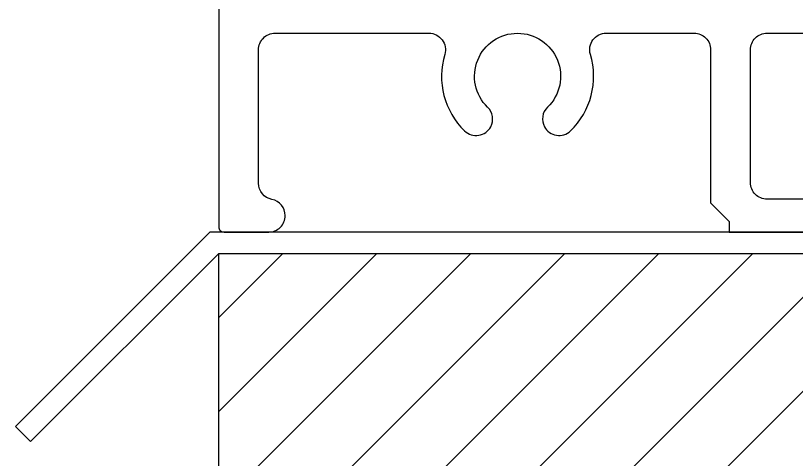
# Model space of a CAD drawing. Extents: x -8.2 to 7.4, y 38.5 to 59.2.
# Drawn here: x -3.778 to -2.31, y 43.869 to 44.703 of the extents above; entities that cross this region are included whole.
import ezdxf

# ---------------------------------------------------------------- set-up
doc = ezdxf.new("R2010")
doc.units = 0
doc.header["$MEASUREMENT"] = 0
doc.layers.get('0').update_dxf_attribs({"linetype": 'CONTINUOUS'})
for name, color, linetype in [('DIM', 7, 'CONTINUOUS'), ('FRAME', 1, 'CONTINUOUS'), ('MISC', 7, 'CONTINUOUS'), ('MISC.', 7, 'CONTINUOUS')]:
    doc.layers.add(name, color=color, linetype=linetype)

# ---------------------------------------------------------------- blocks, each defined once
blk = doc.blocks.new('3805 BLOCK FRAME')
for points in [[(-3.1935, 1.392), (-3.3815, 1.392, 0.414214), (-3.4125, 1.361), (-3.4125, 1.111, 0.414214), (-3.3815, 1.08), (-2.3292, 1.08, 0.5024)], [(-4.4125, 0.683), (-4.4125, 1.444, -0.414214), (-4.4025, 1.454), (-4.3185, 1.454, -0.414214), (-4.2875, 1.423, -0.358249), (-4.3125, 1.3926, 0.358249), (-4.3375, 1.3622), (-4.3375, 1.111, 0.414214), (-4.3065, 1.08), (-4.0172, 1.08, 0.5024), (-3.9875, 1.1199, -0.280293), (-3.95, 1.2637, -0.498955), (-3.901, 1.256), (-3.901, 1.256, -0.334263), (-3.9068, 1.2192, 2.470836), (-3.7942, 1.2192, -0.334263), (-3.8, 1.256), (-3.8, 1.256, -0.498955), (-3.751, 1.2637, -0.280293), (-3.7135, 1.1199, 0.5024), (-3.6838, 1.08), (-3.5185, 1.08, 0.414214), (-3.4875, 1.111), (-3.4875, 1.399), (-3.4525, 1.434), (-3.4525, 1.454), (-3.1935, 1.454, -0.414214)]]:
    blk.add_lwpolyline(points, format="xyb")

msp = doc.modelspace()

# ---------------------------------------------------------------- hatches: boundary and pattern name
h = msp.add_hatch()
h.set_pattern_fill('ANSI31', color=256, style=0)
h.set_pattern_definition([(45, (1.95074, 0.51516), (-0.08838835, 0.08838835), [])])
h.paths.add_polyline_path([(-3.3958, 44.2563), (-3.3958, 43.6313), (-2.1608, 43.6314), (-2.1608, 44.2563)])
h.paths.add_polyline_path([(-1.8808, 44.2563), (-1.8808, 43.6314), (-1.1608, 43.6314), (-1.1608, 44.2563)])
edge = h.paths.add_edge_path()
edge.add_line((-0.8808, 44.2563), (-0.8808, 43.6315))
edge.add_line((-0.8808, 43.6315), (0.1988, 43.6315))
edge.add_arc((0.2012, 43.5065), 0.125, 88.914, 91.092, ccw=False)
edge.add_line((0.2036, 43.6315), (0.3161, 43.6315))
edge.add_arc((0.3182, 43.5065), 0.125, 89.0743, 90.9318, ccw=False)
edge.add_line((0.3202, 43.6315), (0.6302, 43.6315))
edge.add_line((0.6302, 43.6315), (2.3282, 43.6315))
edge.add_line((2.3282, 43.6315), (2.3282, 44.2563))
edge.add_line((2.3282, 44.2563), (-0.8808, 44.2563))

# ---------------------------------------------------------------- linework, layer by layer
at = {"layer": 'DIM'}
for p, q in [((-3.3958, 43.6313), (-3.3958, 44.2563)), ((-3.3958, 44.2563), (2.3282, 44.2563))]:
    msp.add_line(p, q, dxfattribs=at)
at = {"layer": 'MISC'}
for p, q in [((-3.4124, 44.2963), (-3.7777, 43.931)), ((-3.3958, 44.2563), (-3.7494, 43.9028)), ((-3.7494, 43.9028), (-3.7777, 43.931))]:
    msp.add_line(p, q, dxfattribs=at)
at = {"layer": 'MISC.'}
for p, q in [((1.1042, 44.2963), (-3.4124, 44.2963)), ((-3.3958, 44.2563), (1.1442, 44.2563))]:
    msp.add_line(p, q, dxfattribs=at)

# ---------------------------------------------------------------- block references
at = {"layer": 'FRAME', "xscale": -1, "rotation": 180}
msp.add_blockref('3805 BLOCK FRAME', (1.0167, 45.7503), dxfattribs=at)

doc.saveas('drawing.dxf')
